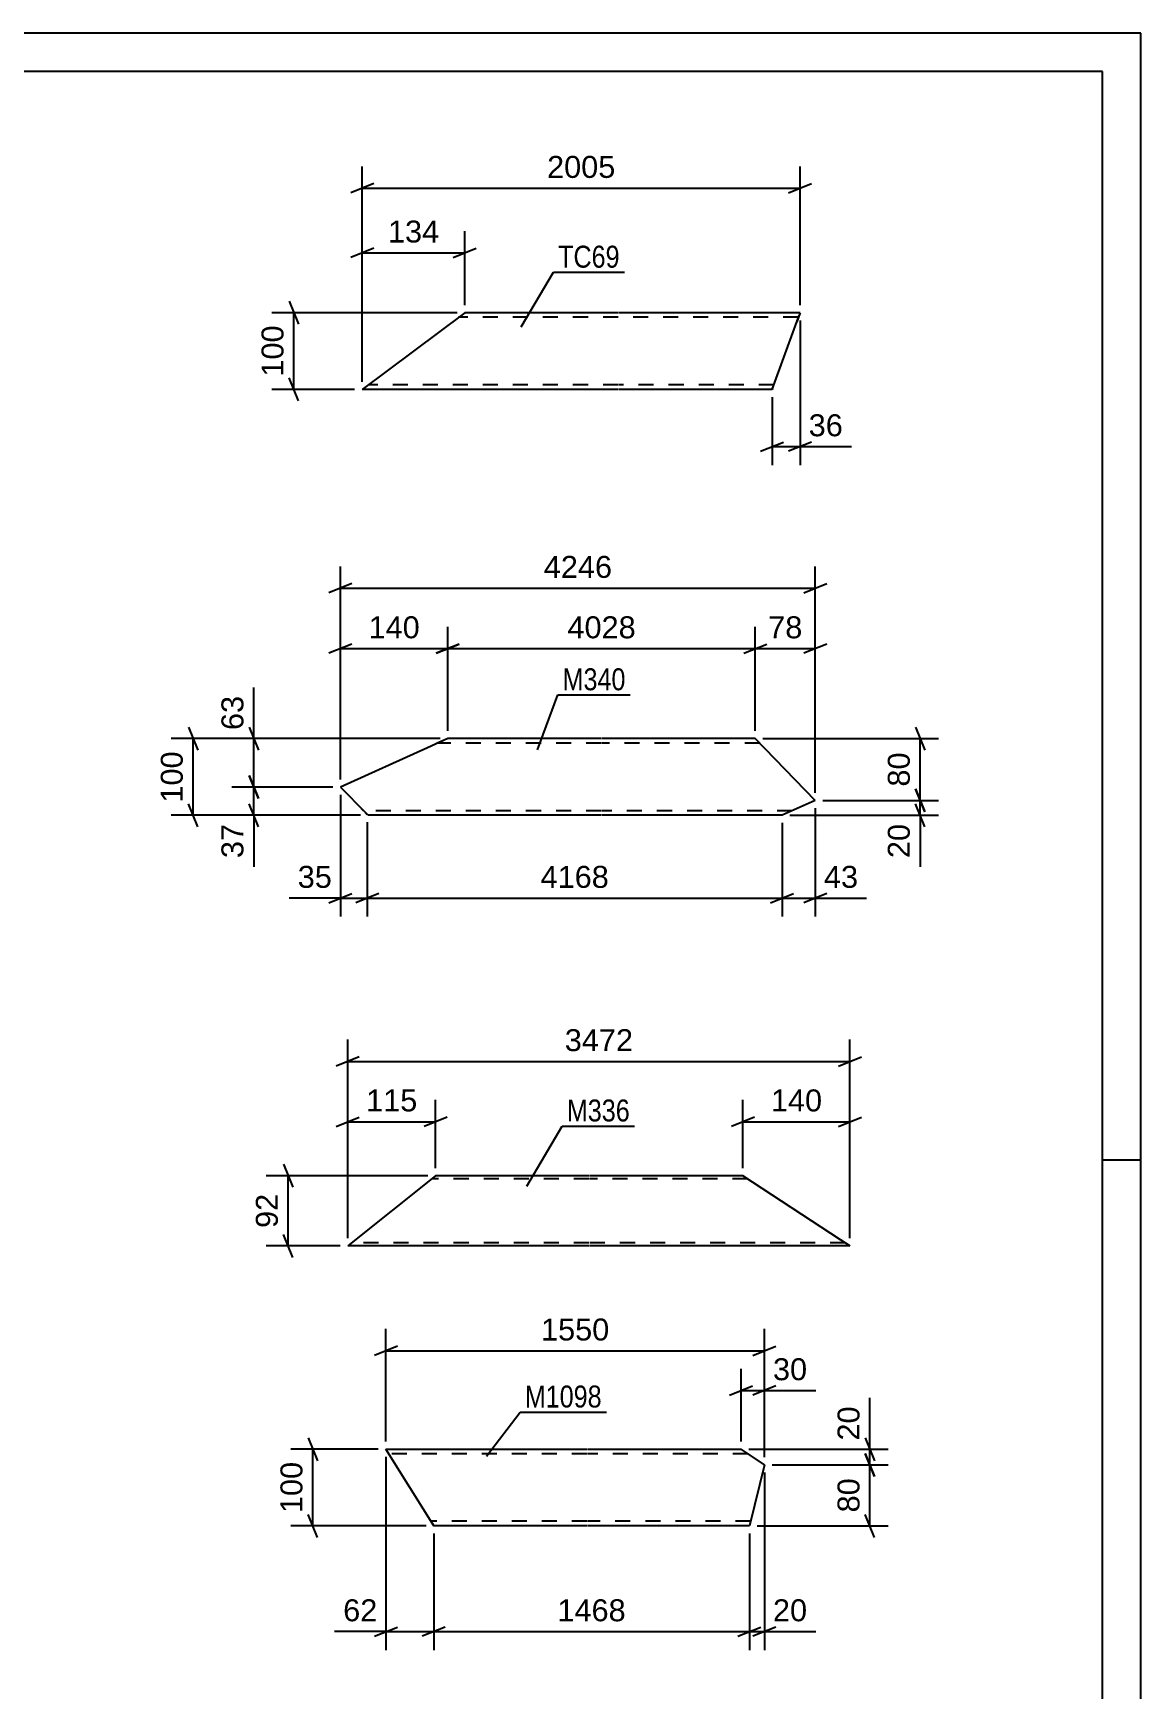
# Model space of a CAD drawing. Header units: millimetres. Extents: x 0 to 841, y 0 to 594.
# Drawn here: x 696.5 to 841, y 377.9 to 594 of the extents above; entities that cross this region are included whole.
import ezdxf

# ---------------------------------------------------------------- set-up
doc = ezdxf.new("R2010")
doc.units = ezdxf.units.MM
doc.linetypes.add('DXK_LINE_DOT2', pattern=[3.9198, 1.9599, -1.9599])
doc.styles.add('Arial', font='ARIAL.TTF', dxfattribs={"height": 0.2})
doc.styles.add('Arial Narrow', font='ARIALN.TTF', dxfattribs={"height": 0.2})

# ---------------------------------------------------------------- blocks, each defined once
blk = doc.blocks.new('Unknown-247104153-1133')
at = {"color": 5, "linetype": 'Continuous'}
for p, q in [((841, 594), (0, 594)), ((841, 0), (841, 594)), ((836, 589), (5, 589)), ((836, 5), (836, 589)), ((841, 447), (836, 447))]:
    blk.add_line(p, q, dxfattribs=at)
blk = doc.blocks.new('Part-247104153-31897 - 31896')
at = {"color": 2, "linetype": 'Continuous'}
for p, q in [((748.74, 399.3), (742.5, 409.3)), ((742.5, 409.3), (768.74, 409.3)), ((768.84, 409.3), (788.84, 409.3)), ((791.88, 407.26), (788.84, 409.3)), ((791.88, 407.26), (789.92, 399.3)), ((768.74, 399.3), (748.74, 399.3)), ((789.92, 399.3), (768.84, 399.3))]:
    blk.add_line(p, q, dxfattribs=at)
at = {"color": 7, "linetype": 'DXK_LINE_DOT2'}
for p, q in [((768.74, 408.7), (742.87, 408.7)), ((789.73, 408.7), (768.84, 408.7)), ((768.74, 399.9), (748.36, 399.9)), ((790.07, 399.9), (768.84, 399.9)), ((748.52, 399.65), (748.74, 399.3))]:
    blk.add_line(p, q, dxfattribs=at)
blk = doc.blocks.new('Part-247104153-31859 - 31858')
at = {"color": 2, "linetype": 'Continuous'}
for p, q in [((752.79, 557.54), (739.42, 547.54)), ((772.79, 557.54), (752.79, 557.54)), ((796.53, 557.54), (772.89, 557.54)), ((796.53, 557.54), (796.5, 557.45)), ((792.89, 547.54), (796.1, 556.34)), ((796.5, 557.45), (796.1, 556.34)), ((772.79, 547.54), (739.42, 547.54)), ((792.89, 547.54), (772.89, 547.54))]:
    blk.add_line(p, q, dxfattribs=at)
at = {"color": 7, "linetype": 'DXK_LINE_DOT2'}
for p, q in [((772.79, 556.94), (751.99, 556.94)), ((796.31, 556.94), (772.89, 556.94)), ((796.1, 556.34), (796.4, 557.19)), ((772.79, 548.14), (740.22, 548.14)), ((793.11, 548.14), (772.89, 548.14)), ((792.93, 547.63), (792.89, 547.54))]:
    blk.add_line(p, q, dxfattribs=at)
blk = doc.blocks.new('Part-247104153-31889 - 31888')
at = {"color": 2, "linetype": 'Continuous'}
for p, q in [((750.58, 501.98), (747.92, 500.78)), ((770.58, 501.98), (750.58, 501.98)), ((790.68, 501.98), (770.68, 501.98)), ((798.52, 493.93), (790.68, 501.98)), ((747.92, 500.78), (736.57, 495.67)), ((736.57, 495.67), (739.83, 492.33)), ((798.52, 493.93), (794.18, 491.98)), ((740.17, 491.98), (739.83, 492.33)), ((770.58, 491.98), (740.17, 491.98)), ((794.18, 491.98), (770.68, 491.98))]:
    blk.add_line(p, q, dxfattribs=at)
at = {"color": 7, "linetype": 'DXK_LINE_DOT2'}
for p, q in [((750.58, 501.98), (748.94, 501.24)), ((770.58, 501.38), (749.25, 501.38)), ((791.27, 501.38), (770.68, 501.38)), ((739.59, 492.58), (739, 493.18)), ((770.58, 492.58), (739.59, 492.58)), ((739.83, 492.33), (740.08, 492.07)), ((795.51, 492.58), (770.68, 492.58))]:
    blk.add_line(p, q, dxfattribs=at)
blk = doc.blocks.new('Part-247104153-31905 - 31904')
at = {"color": 2, "linetype": 'Continuous'}
for p, q in [((748.98, 444.96), (737.52, 435.81)), ((768.98, 444.96), (748.98, 444.96)), ((789.08, 444.96), (769.08, 444.96)), ((801.83, 436.61), (789.08, 444.96)), ((803.05, 435.81), (801.83, 436.61)), ((768.98, 435.81), (737.52, 435.81)), ((803.05, 435.81), (769.08, 435.81))]:
    blk.add_line(p, q, dxfattribs=at)
at = {"color": 7, "linetype": 'DXK_LINE_DOT2'}
for p, q in [((768.98, 444.56), (748.48, 444.56)), ((789.69, 444.56), (769.08, 444.56)), ((768.98, 436.21), (738.02, 436.21)), ((802.44, 436.21), (769.08, 436.21)), ((802.7, 436.04), (803.05, 435.81))]:
    blk.add_line(p, q, dxfattribs=at)
blk = doc.blocks.new('StraightDimension-247104153-32635 - 31896')
at = {"color": 7, "linetype": 'Continuous'}
for p, q in [((788.84, 410.3), (788.84, 419.8)), ((791.88, 408.26), (791.88, 419.8)), ((787.34, 416.35), (790.34, 417.55)), ((793.38, 417.55), (790.38, 416.35)), ((788.84, 416.95), (791.88, 416.95))]:
    blk.add_line(p, q, dxfattribs=at)
at = {"color": 0}
blk.add_wipeout([(798.05, 417.7), (798.05, 421.9), (792.4, 421.9), (792.4, 417.7)], dxfattribs=at)
at = {"color": 7, "linetype": 'Continuous'}
blk.add_line((791.88, 416.95), (798.58, 416.95), dxfattribs=at)
blk.add_line((791.88, 416.95), (798.58, 416.95), dxfattribs=at)
at = {"color": 3, "style": 'Arial'}
blk.add_text('30', height=2.865, dxfattribs=at).set_placement((793, 418.3))
blk = doc.blocks.new('StraightDimension-247104153-32624 - 31896')
at = {"color": 7, "linetype": 'Continuous'}
for p, q in [((742.5, 410.3), (742.5, 424.98)), ((791.88, 408.26), (791.88, 424.98)), ((744, 422.73), (741, 421.53)), ((742.5, 422.13), (791.88, 422.13)), ((790.38, 421.53), (793.38, 422.73))]:
    blk.add_line(p, q, dxfattribs=at)
at = {"color": 0}
blk.add_wipeout([(772.24, 422.88), (772.24, 427.08), (762.14, 427.08), (762.14, 422.88)], dxfattribs=at)
at = {"color": 3, "style": 'Arial'}
blk.add_text('1550', height=2.865, dxfattribs=at).set_placement((762.74, 423.48))
blk = doc.blocks.new('StraightDimension-247104153-32566 - 31896')
at = {"color": 7, "linetype": 'Continuous'}
for p, q in [((748.74, 398.3), (748.74, 383.11)), ((789.92, 398.3), (789.92, 383.11)), ((750.24, 386.11), (747.24, 384.91)), ((748.74, 385.51), (789.92, 385.51)), ((788.42, 384.91), (791.42, 386.11))]:
    blk.add_line(p, q, dxfattribs=at)
at = {"color": 0}
blk.add_wipeout([(774.38, 386.26), (774.38, 390.46), (764.28, 390.46), (764.28, 386.26)], dxfattribs=at)
at = {"color": 3, "style": 'Arial'}
blk.add_text('1468', height=2.865, dxfattribs=at).set_placement((764.88, 386.86))
blk = doc.blocks.new('StraightDimension-247104153-32661 - 31896')
at = {"color": 7, "linetype": 'Continuous'}
for p, q in [((805.04, 410.8), (806.24, 407.8)), ((789.84, 409.3), (808.04, 409.3)), ((806.24, 405.76), (805.04, 408.76)), ((805.64, 407.26), (805.64, 409.3)), ((792.88, 407.26), (808.04, 407.26))]:
    blk.add_line(p, q, dxfattribs=at)
at = {"color": 0}
blk.add_wipeout([(804.89, 415.47), (800.69, 415.47), (800.69, 409.83), (804.89, 409.83)], dxfattribs=at)
at = {"color": 7, "linetype": 'Continuous'}
blk.add_line((805.64, 409.3), (805.64, 416), dxfattribs=at)
blk.add_line((805.64, 409.3), (805.64, 416), dxfattribs=at)
at = {"color": 3, "style": 'Arial'}
blk.add_text('20', height=2.865, rotation=90.0002, dxfattribs=at).set_placement((804.29, 410.43))
blk = doc.blocks.new('StraightDimension-247104153-32565 - 31896')
at = {"color": 7, "linetype": 'Continuous'}
for p, q in [((791.88, 406.26), (791.88, 383.11)), ((789.92, 398.3), (789.92, 383.11)), ((788.42, 384.91), (791.42, 386.11)), ((789.92, 385.51), (791.88, 385.51)), ((793.38, 386.11), (790.38, 384.91))]:
    blk.add_line(p, q, dxfattribs=at)
at = {"color": 0}
blk.add_wipeout([(798.05, 386.26), (798.05, 390.46), (792.4, 390.46), (792.4, 386.26)], dxfattribs=at)
at = {"color": 7, "linetype": 'Continuous'}
blk.add_line((791.88, 385.51), (798.58, 385.51), dxfattribs=at)
blk.add_line((791.88, 385.51), (798.58, 385.51), dxfattribs=at)
at = {"color": 3, "style": 'Arial'}
blk.add_text('20', height=2.865, dxfattribs=at).set_placement((793, 386.86))
blk = doc.blocks.new('StraightDimension-247104153-32567 - 31896')
at = {"color": 7, "linetype": 'Continuous'}
for p, q in [((742.5, 408.3), (742.5, 383.11)), ((748.74, 398.3), (748.74, 383.11)), ((741, 384.91), (744, 386.11)), ((742.5, 385.51), (748.74, 385.51)), ((750.24, 386.11), (747.24, 384.91))]:
    blk.add_line(p, q, dxfattribs=at)
at = {"color": 0}
blk.add_wipeout([(741.97, 386.26), (741.97, 390.46), (736.33, 390.46), (736.33, 386.26)], dxfattribs=at)
at = {"color": 7, "linetype": 'Continuous'}
blk.add_line((742.5, 385.51), (735.8, 385.51), dxfattribs=at)
blk.add_line((742.5, 385.51), (735.8, 385.51), dxfattribs=at)
at = {"color": 3, "style": 'Arial'}
blk.add_text('62', height=2.865, dxfattribs=at).set_placement((736.93, 386.86))
blk = doc.blocks.new('StraightDimension-247104153-32662 - 31896')
at = {"color": 7, "linetype": 'Continuous'}
for p, q in [((805.04, 408.76), (806.24, 405.76)), ((792.88, 407.26), (808.04, 407.26)), ((805.64, 399.3), (805.64, 407.26)), ((806.24, 397.8), (805.04, 400.8)), ((790.92, 399.3), (808.04, 399.3))]:
    blk.add_line(p, q, dxfattribs=at)
at = {"color": 0}
blk.add_wipeout([(804.89, 406.11), (800.69, 406.11), (800.69, 400.46), (804.89, 400.46)], dxfattribs=at)
at = {"color": 3, "style": 'Arial'}
blk.add_text('80', height=2.865, rotation=90.0002, dxfattribs=at).set_placement((804.29, 401.06))
blk = doc.blocks.new('StraightDimension-247104153-32710 - 31896')
at = {"color": 7, "linetype": 'Continuous'}
for p, q in [((732.36, 410.8), (733.56, 407.8)), ((741.5, 409.3), (730.11, 409.3)), ((732.96, 399.3), (732.96, 409.3)), ((733.56, 397.8), (732.36, 400.8)), ((747.74, 399.3), (730.11, 399.3))]:
    blk.add_line(p, q, dxfattribs=at)
at = {"color": 0}
blk.add_wipeout([(732.21, 408.24), (728.01, 408.24), (728.01, 400.37), (732.21, 400.37)], dxfattribs=at)
at = {"color": 3, "style": 'Arial'}
blk.add_text('100', height=2.865, rotation=90.0002, dxfattribs=at).set_placement((731.61, 400.97))
blk = doc.blocks.new('StraightDimension-247104153-31972 - 31858')
at = {"color": 7, "linetype": 'Continuous'}
for p, q in [((739.42, 548.54), (739.42, 576.62)), ((796.53, 558.54), (796.53, 576.62)), ((740.92, 574.37), (737.92, 573.17)), ((739.42, 573.77), (796.53, 573.77)), ((795.03, 573.17), (798.03, 574.37))]:
    blk.add_line(p, q, dxfattribs=at)
at = {"color": 0}
blk.add_wipeout([(773.02, 574.52), (773.02, 578.72), (762.93, 578.72), (762.93, 574.52)], dxfattribs=at)
at = {"color": 3, "style": 'Arial'}
blk.add_text('2005', height=2.865, dxfattribs=at).set_placement((763.53, 575.12))
blk = doc.blocks.new('StraightDimension-247104153-31948 - 31858')
at = {"color": 7, "linetype": 'Continuous'}
for p, q in [((739.42, 548.54), (739.42, 568.19)), ((752.79, 558.54), (752.79, 568.19)), ((740.92, 565.94), (737.92, 564.74)), ((739.42, 565.34), (752.79, 565.34)), ((751.29, 564.74), (754.29, 565.94))]:
    blk.add_line(p, q, dxfattribs=at)
at = {"color": 0}
blk.add_wipeout([(750.04, 566.09), (750.04, 570.29), (742.17, 570.29), (742.17, 566.09)], dxfattribs=at)
at = {"color": 3, "style": 'Arial'}
blk.add_text('134', height=2.865, dxfattribs=at).set_placement((742.77, 566.69))
blk = doc.blocks.new('StraightDimension-247104153-32013 - 31858')
at = {"color": 7, "linetype": 'Continuous'}
for p, q in [((796.53, 556.54), (796.53, 537.67)), ((792.89, 546.54), (792.89, 537.67)), ((791.39, 539.47), (794.39, 540.67)), ((798.03, 540.67), (795.03, 539.47)), ((792.89, 540.07), (796.53, 540.07))]:
    blk.add_line(p, q, dxfattribs=at)
at = {"color": 0}
blk.add_wipeout([(802.7, 540.82), (802.7, 545.02), (797.06, 545.02), (797.06, 540.82)], dxfattribs=at)
at = {"color": 7, "linetype": 'Continuous'}
blk.add_line((796.53, 540.07), (803.23, 540.07), dxfattribs=at)
blk.add_line((796.53, 540.07), (803.23, 540.07), dxfattribs=at)
at = {"color": 3, "style": 'Arial'}
blk.add_text('36', height=2.865, dxfattribs=at).set_placement((797.66, 541.42))
blk = doc.blocks.new('StraightDimension-247104153-31989 - 31858')
at = {"color": 7, "linetype": 'Continuous'}
for p, q in [((751.79, 557.54), (727.64, 557.54)), ((729.89, 559.04), (731.09, 556.04)), ((730.49, 547.54), (730.49, 557.54)), ((731.09, 546.04), (729.89, 549.04)), ((738.42, 547.54), (727.64, 547.54))]:
    blk.add_line(p, q, dxfattribs=at)
at = {"color": 0}
blk.add_wipeout([(729.74, 556.47), (725.54, 556.47), (725.54, 548.6), (729.74, 548.6)], dxfattribs=at)
at = {"color": 3, "style": 'Arial'}
blk.add_text('100', height=2.865, rotation=90.0002, dxfattribs=at).set_placement((729.14, 549.2))
blk = doc.blocks.new('StraightDimension-247104153-32134 - 31888')
at = {"color": 7, "linetype": 'Continuous'}
for p, q in [((740.08, 491.07), (740.08, 478.77)), ((794.18, 490.98), (794.18, 478.77)), ((741.58, 481.77), (738.58, 480.57)), ((740.08, 481.17), (794.18, 481.17)), ((792.68, 480.57), (795.68, 481.77))]:
    blk.add_line(p, q, dxfattribs=at)
at = {"color": 0}
blk.add_wipeout([(772.18, 481.92), (772.18, 486.12), (762.08, 486.12), (762.08, 481.92)], dxfattribs=at)
at = {"color": 3, "style": 'Arial'}
blk.add_text('4168', height=2.865, dxfattribs=at).set_placement((762.68, 482.52))
blk = doc.blocks.new('StraightDimension-247104153-32049 - 31888')
at = {"color": 7, "linetype": 'Continuous'}
for p, q in [((736.57, 496.67), (736.57, 516.57)), ((750.58, 502.98), (750.58, 516.57)), ((738.07, 514.32), (735.07, 513.12)), ((749.08, 513.12), (752.08, 514.32)), ((736.57, 513.72), (750.58, 513.72))]:
    blk.add_line(p, q, dxfattribs=at)
at = {"color": 0}
blk.add_wipeout([(747.51, 514.47), (747.51, 518.67), (739.64, 518.67), (739.64, 514.47)], dxfattribs=at)
at = {"color": 3, "style": 'Arial'}
blk.add_text('140', height=2.865, dxfattribs=at).set_placement((740.24, 515.07))
blk = doc.blocks.new('StraightDimension-247104153-32135 - 31888')
at = {"color": 7, "linetype": 'Continuous'}
for p, q in [((736.57, 494.67), (736.57, 478.77)), ((740.08, 491.07), (740.08, 478.77)), ((735.07, 480.57), (738.07, 481.77)), ((736.57, 481.17), (740.08, 481.17)), ((741.58, 481.77), (738.58, 480.57))]:
    blk.add_line(p, q, dxfattribs=at)
at = {"color": 0}
blk.add_wipeout([(736.05, 481.92), (736.05, 486.12), (730.4, 486.12), (730.4, 481.92)], dxfattribs=at)
at = {"color": 7, "linetype": 'Continuous'}
blk.add_line((736.57, 481.17), (729.88, 481.17), dxfattribs=at)
blk.add_line((736.57, 481.17), (729.88, 481.17), dxfattribs=at)
at = {"color": 3, "style": 'Arial'}
blk.add_text('35', height=2.865, dxfattribs=at).set_placement((731, 482.52))
blk = doc.blocks.new('StraightDimension-247104153-32047 - 31888')
at = {"color": 7, "linetype": 'Continuous'}
for p, q in [((790.68, 502.98), (790.68, 516.57)), ((798.52, 494.93), (798.52, 516.57)), ((789.18, 513.12), (792.18, 514.32)), ((800.02, 514.32), (797.02, 513.12)), ((790.68, 513.72), (798.52, 513.72))]:
    blk.add_line(p, q, dxfattribs=at)
at = {"color": 0}
blk.add_wipeout([(797.43, 514.47), (797.43, 518.67), (791.78, 518.67), (791.78, 514.47)], dxfattribs=at)
at = {"color": 3, "style": 'Arial'}
blk.add_text('78', height=2.865, dxfattribs=at).set_placement((792.38, 515.07))
blk = doc.blocks.new('StraightDimension-247104153-32048 - 31888')
at = {"color": 7, "linetype": 'Continuous'}
for p, q in [((750.58, 502.98), (750.58, 516.57)), ((790.68, 502.98), (790.68, 516.57)), ((752.08, 514.32), (749.08, 513.12)), ((789.18, 513.12), (792.18, 514.32)), ((750.58, 513.72), (790.68, 513.72))]:
    blk.add_line(p, q, dxfattribs=at)
at = {"color": 0}
blk.add_wipeout([(775.68, 514.47), (775.68, 518.67), (765.59, 518.67), (765.59, 514.47)], dxfattribs=at)
at = {"color": 3, "style": 'Arial'}
blk.add_text('4028', height=2.865, dxfattribs=at).set_placement((766.19, 515.07))
blk = doc.blocks.new('StraightDimension-247104153-32133 - 31888')
at = {"color": 7, "linetype": 'Continuous'}
for p, q in [((798.52, 492.93), (798.52, 478.77)), ((794.18, 490.98), (794.18, 478.77)), ((792.68, 480.57), (795.68, 481.77)), ((794.18, 481.17), (798.52, 481.17)), ((800.02, 481.77), (797.02, 480.57))]:
    blk.add_line(p, q, dxfattribs=at)
at = {"color": 0}
blk.add_wipeout([(804.7, 481.92), (804.7, 486.12), (799.05, 486.12), (799.05, 481.92)], dxfattribs=at)
at = {"color": 7, "linetype": 'Continuous'}
blk.add_line((798.52, 481.17), (805.22, 481.17), dxfattribs=at)
blk.add_line((798.52, 481.17), (805.22, 481.17), dxfattribs=at)
at = {"color": 3, "style": 'Arial'}
blk.add_text('43', height=2.865, dxfattribs=at).set_placement((799.65, 482.52))
blk = doc.blocks.new('StraightDimension-247104153-32247 - 31888')
at = {"color": 7, "linetype": 'Continuous'}
for p, q in [((736.57, 496.67), (736.57, 524.45)), ((798.52, 494.93), (798.52, 524.45)), ((738.07, 522.2), (735.07, 521)), ((736.57, 521.6), (798.52, 521.6)), ((797.02, 521), (800.02, 522.2))]:
    blk.add_line(p, q, dxfattribs=at)
at = {"color": 0}
blk.add_wipeout([(772.6, 522.35), (772.6, 526.55), (762.5, 526.55), (762.5, 522.35)], dxfattribs=at)
at = {"color": 3, "style": 'Arial'}
blk.add_text('4246', height=2.865, dxfattribs=at).set_placement((763.1, 522.95))
blk = doc.blocks.new('StraightDimension-247104153-32279 - 31888')
at = {"color": 7, "linetype": 'Continuous'}
for p, q in [((749.58, 501.98), (714.5, 501.98)), ((716.75, 503.48), (717.95, 500.48)), ((717.35, 491.98), (717.35, 501.98)), ((717.95, 490.48), (716.75, 493.48)), ((739.17, 491.98), (714.5, 491.98))]:
    blk.add_line(p, q, dxfattribs=at)
at = {"color": 0}
blk.add_wipeout([(716.6, 500.91), (712.4, 500.91), (712.4, 493.04), (716.6, 493.04)], dxfattribs=at)
at = {"color": 3, "style": 'Arial'}
blk.add_text('100', height=2.865, rotation=90.0002, dxfattribs=at).set_placement((716, 493.64))
blk = doc.blocks.new('StraightDimension-247104153-32375 - 31888')
at = {"color": 7, "linetype": 'Continuous'}
for p, q in [((811.6, 495.43), (812.8, 492.43)), ((799.52, 493.93), (814.6, 493.93)), ((812.8, 490.48), (811.6, 493.48)), ((812.2, 491.98), (812.2, 493.93)), ((795.18, 491.98), (814.6, 491.98))]:
    blk.add_line(p, q, dxfattribs=at)
at = {"color": 0}
blk.add_wipeout([(811.45, 491.45), (807.25, 491.45), (807.25, 485.8), (811.45, 485.8)], dxfattribs=at)
at = {"color": 7, "linetype": 'Continuous'}
blk.add_line((812.2, 491.98), (812.2, 485.28), dxfattribs=at)
blk.add_line((812.2, 491.98), (812.2, 485.28), dxfattribs=at)
at = {"color": 3, "style": 'Arial'}
blk.add_text('20', height=2.865, rotation=90.0002, dxfattribs=at).set_placement((810.85, 486.4))
blk = doc.blocks.new('StraightDimension-247104153-32311 - 31888')
at = {"color": 7, "linetype": 'Continuous'}
for p, q in [((749.58, 501.98), (722.41, 501.98)), ((724.66, 503.48), (725.86, 500.48)), ((725.26, 495.67), (725.26, 501.98)), ((725.86, 494.17), (724.66, 497.17)), ((735.57, 495.67), (722.41, 495.67))]:
    blk.add_line(p, q, dxfattribs=at)
at = {"color": 0}
blk.add_wipeout([(724.51, 508.15), (720.31, 508.15), (720.31, 502.5), (724.51, 502.5)], dxfattribs=at)
at = {"color": 7, "linetype": 'Continuous'}
blk.add_line((725.26, 501.98), (725.26, 508.67), dxfattribs=at)
blk.add_line((725.26, 501.98), (725.26, 508.67), dxfattribs=at)
at = {"color": 3, "style": 'Arial'}
blk.add_text('63', height=2.865, rotation=90.0002, dxfattribs=at).set_placement((723.91, 503.1))
blk = doc.blocks.new('StraightDimension-247104153-32312 - 31888')
at = {"color": 7, "linetype": 'Continuous'}
for p, q in [((724.66, 497.17), (725.86, 494.17)), ((735.57, 495.67), (722.41, 495.67)), ((725.26, 491.98), (725.26, 495.67)), ((725.86, 490.48), (724.66, 493.48)), ((739.17, 491.98), (722.41, 491.98))]:
    blk.add_line(p, q, dxfattribs=at)
at = {"color": 0}
blk.add_wipeout([(724.51, 491.45), (720.31, 491.45), (720.31, 485.8), (724.51, 485.8)], dxfattribs=at)
at = {"color": 7, "linetype": 'Continuous'}
blk.add_line((725.26, 491.98), (725.26, 485.28), dxfattribs=at)
blk.add_line((725.26, 491.98), (725.26, 485.28), dxfattribs=at)
at = {"color": 3, "style": 'Arial'}
blk.add_text('37', height=2.865, rotation=90.0002, dxfattribs=at).set_placement((723.91, 486.4))
blk = doc.blocks.new('StraightDimension-247104153-32374 - 31888')
at = {"color": 7, "linetype": 'Continuous'}
for p, q in [((791.68, 501.98), (814.6, 501.98)), ((811.6, 503.48), (812.8, 500.48)), ((812.2, 493.93), (812.2, 501.98)), ((812.8, 492.43), (811.6, 495.43)), ((799.52, 493.93), (814.6, 493.93))]:
    blk.add_line(p, q, dxfattribs=at)
at = {"color": 0}
blk.add_wipeout([(811.45, 500.78), (807.25, 500.78), (807.25, 495.13), (811.45, 495.13)], dxfattribs=at)
at = {"color": 3, "style": 'Arial'}
blk.add_text('80', height=2.865, rotation=90.0002, dxfattribs=at).set_placement((810.85, 495.73))
blk = doc.blocks.new('StraightDimension-247104153-32442 - 31904')
at = {"color": 7, "linetype": 'Continuous'}
for p, q in [((789.08, 445.96), (789.08, 454.86)), ((803.05, 436.81), (803.05, 454.86)), ((790.58, 452.61), (787.58, 451.41)), ((789.08, 452.01), (803.05, 452.01)), ((801.55, 451.41), (804.55, 452.61))]:
    blk.add_line(p, q, dxfattribs=at)
at = {"color": 0}
blk.add_wipeout([(800, 452.76), (800, 456.96), (792.13, 456.96), (792.13, 452.76)], dxfattribs=at)
at = {"color": 3, "style": 'Arial'}
blk.add_text('140', height=2.865, dxfattribs=at).set_placement((792.73, 453.36))
blk = doc.blocks.new('StraightDimension-247104153-32547 - 31904')
at = {"color": 7, "linetype": 'Continuous'}
for p, q in [((729.15, 446.46), (730.35, 443.46)), ((747.98, 444.96), (726.9, 444.96)), ((729.75, 435.81), (729.75, 444.96)), ((730.35, 434.31), (729.15, 437.31)), ((736.52, 435.81), (726.9, 435.81))]:
    blk.add_line(p, q, dxfattribs=at)
at = {"color": 0}
blk.add_wipeout([(729, 443.21), (724.8, 443.21), (724.8, 437.56), (729, 437.56)], dxfattribs=at)
at = {"color": 3, "style": 'Arial'}
blk.add_text('92', height=2.865, rotation=90.0002, dxfattribs=at).set_placement((728.4, 438.16))
blk = doc.blocks.new('StraightDimension-247104153-32444 - 31904')
at = {"color": 7, "linetype": 'Continuous'}
for p, q in [((737.52, 436.81), (737.52, 454.86)), ((748.98, 445.96), (748.98, 454.86)), ((736.02, 451.41), (739.02, 452.61)), ((737.52, 452.01), (748.98, 452.01)), ((750.48, 452.61), (747.48, 451.41))]:
    blk.add_line(p, q, dxfattribs=at)
at = {"color": 0}
blk.add_wipeout([(747.19, 452.76), (747.19, 456.96), (739.32, 456.96), (739.32, 452.76)], dxfattribs=at)
at = {"color": 3, "style": 'Arial'}
blk.add_text('115', height=2.865, dxfattribs=at).set_placement((739.92, 453.36))
blk = doc.blocks.new('StraightDimension-247104153-32504 - 31904')
at = {"color": 7, "linetype": 'Continuous'}
for p, q in [((737.52, 436.81), (737.52, 462.72)), ((803.05, 436.81), (803.05, 462.72)), ((739.02, 460.47), (736.02, 459.27)), ((801.55, 459.27), (804.55, 460.47)), ((737.52, 459.87), (803.05, 459.87))]:
    blk.add_line(p, q, dxfattribs=at)
at = {"color": 0}
blk.add_wipeout([(775.33, 460.62), (775.33, 464.82), (765.24, 464.82), (765.24, 460.62)], dxfattribs=at)
at = {"color": 3, "style": 'Arial'}
blk.add_text('3472', height=2.865, dxfattribs=at).set_placement((765.84, 461.22))
blk = doc.blocks.new('Mark-247104153-32734 - 31896')
at = {"color": 0}
blk.add_wipeout([(770.68, 414.74), (770.68, 417.74), (760.62, 417.74), (760.62, 414.74)], dxfattribs=at)
blk.add_wipeout([(770.68, 414.74), (770.68, 417.74), (760.62, 417.74), (760.62, 414.74)], dxfattribs=at)
at = {"color": 30, "linetype": 'Continuous'}
for p, q in [((755.64, 408.41), (760.02, 414.14)), ((760.02, 414.14), (771.28, 414.14))]:
    blk.add_line(p, q, dxfattribs=at)
at = {"color": 3, "style": 'Arial Narrow'}
blk.add_text('M1098', height=2.863, dxfattribs=at).set_placement((760.62, 414.74))
blk = doc.blocks.new('Mark-247104153-32037 - 31858')
at = {"color": 0}
blk.add_wipeout([(773.01, 563.41), (773.01, 566.41), (764.97, 566.41), (764.97, 563.41)], dxfattribs=at)
blk.add_wipeout([(773.01, 563.41), (773.01, 566.41), (764.97, 566.41), (764.97, 563.41)], dxfattribs=at)
at = {"color": 30, "linetype": 'Continuous'}
for p, q in [((760.13, 555.71), (764.37, 562.81)), ((764.37, 562.81), (773.61, 562.81))]:
    blk.add_line(p, q, dxfattribs=at)
at = {"color": 3, "style": 'Arial Narrow'}
blk.add_text('TC69', height=2.863, dxfattribs=at).set_placement((764.97, 563.41))
blk = doc.blocks.new('Mark-247104153-32432 - 31888')
at = {"color": 0}
blk.add_wipeout([(773.78, 508.29), (773.78, 511.29), (765.55, 511.29), (765.55, 508.29)], dxfattribs=at)
blk.add_wipeout([(773.78, 508.29), (773.78, 511.29), (765.55, 511.29), (765.55, 508.29)], dxfattribs=at)
at = {"color": 30, "linetype": 'Continuous'}
for p, q in [((762.26, 500.51), (764.95, 507.69)), ((764.95, 507.69), (774.38, 507.69))]:
    blk.add_line(p, q, dxfattribs=at)
at = {"color": 3, "style": 'Arial Narrow'}
blk.add_text('M340', height=2.863, dxfattribs=at).set_placement((765.55, 508.29))
blk = doc.blocks.new('Mark-247104153-32517 - 31904')
at = {"color": 0}
blk.add_wipeout([(774.34, 452.05), (774.34, 455.05), (766.11, 455.05), (766.11, 452.05)], dxfattribs=at)
blk.add_wipeout([(774.34, 452.05), (774.34, 455.05), (766.11, 455.05), (766.11, 452.05)], dxfattribs=at)
at = {"color": 30, "linetype": 'Continuous'}
for p, q in [((760.88, 443.59), (765.51, 451.45)), ((765.51, 451.45), (774.94, 451.45))]:
    blk.add_line(p, q, dxfattribs=at)
at = {"color": 3, "style": 'Arial Narrow'}
blk.add_text('M336', height=2.863, dxfattribs=at).set_placement((766.11, 452.05))

msp = doc.modelspace()

# ---------------------------------------------------------------- block references
for name in ['Unknown-247104153-1133', 'Part-247104153-31859 - 31858', 'Part-247104153-31889 - 31888', 'Part-247104153-31905 - 31904', 'Part-247104153-31897 - 31896']:
    msp.add_blockref(name, (0, 0))

# ---------------------------------------------------------------- next in the draw order: block references
for name in ['StraightDimension-247104153-31972 - 31858', 'StraightDimension-247104153-32049 - 31888', 'StraightDimension-247104153-32047 - 31888', 'StraightDimension-247104153-32134 - 31888', 'StraightDimension-247104153-32442 - 31904', 'StraightDimension-247104153-32547 - 31904', 'StraightDimension-247104153-32635 - 31896', 'StraightDimension-247104153-32566 - 31896']:
    msp.add_blockref(name, (0, 0))

# ---------------------------------------------------------------- next in the draw order: block references
for name in ['StraightDimension-247104153-31948 - 31858', 'Mark-247104153-32037 - 31858', 'StraightDimension-247104153-32013 - 31858', 'StraightDimension-247104153-32048 - 31888', 'StraightDimension-247104153-32135 - 31888', 'StraightDimension-247104153-32133 - 31888', 'StraightDimension-247104153-32444 - 31904', 'StraightDimension-247104153-32624 - 31896']:
    msp.add_blockref(name, (0, 0))

# ---------------------------------------------------------------- next in the draw order: block references
for name in ['StraightDimension-247104153-31989 - 31858', 'StraightDimension-247104153-32247 - 31888', 'StraightDimension-247104153-32504 - 31904', 'Mark-247104153-32734 - 31896', 'StraightDimension-247104153-32661 - 31896', 'StraightDimension-247104153-32567 - 31896']:
    msp.add_blockref(name, (0, 0))

# ---------------------------------------------------------------- next in the draw order: block references
for name in ['Mark-247104153-32432 - 31888', 'StraightDimension-247104153-32279 - 31888', 'StraightDimension-247104153-32375 - 31888', 'Mark-247104153-32517 - 31904', 'StraightDimension-247104153-32710 - 31896', 'StraightDimension-247104153-32565 - 31896']:
    msp.add_blockref(name, (0, 0))

# ---------------------------------------------------------------- next in the draw order: block references
for name in ['StraightDimension-247104153-32311 - 31888', 'StraightDimension-247104153-32374 - 31888', 'StraightDimension-247104153-32662 - 31896']:
    msp.add_blockref(name, (0, 0))

# ---------------------------------------------------------------- next in the draw order: block references
msp.add_blockref('StraightDimension-247104153-32312 - 31888', (0, 0))

doc.saveas('drawing.dxf')
